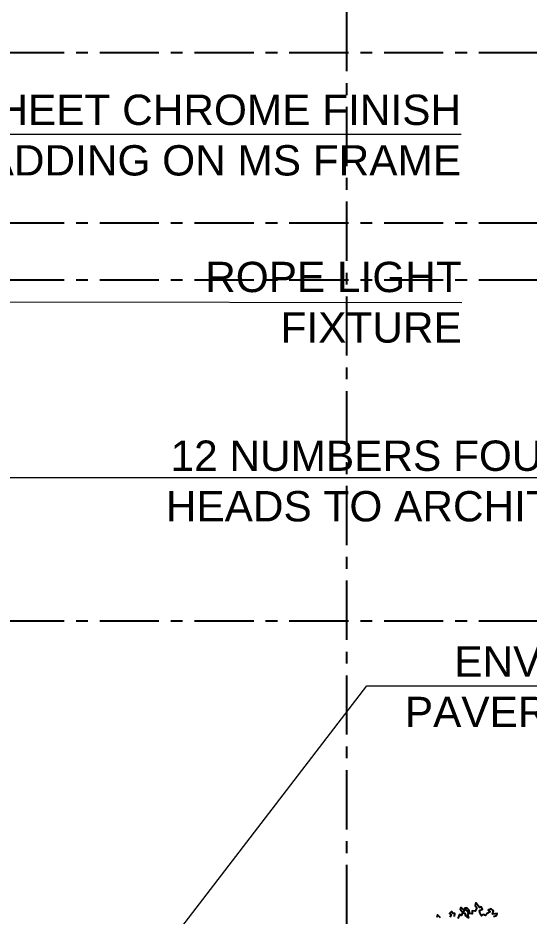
# Model space of a CAD drawing. Header units: inches. Extents: x 50027 to 54188, y -4291 to 1318.
# Drawn here: x 52014.8 to 52068.8, y -115.9 to -21.1 of the extents above; entities that cross this region are included whole.
import ezdxf

# ---------------------------------------------------------------- set-up
doc = ezdxf.new("R2010")
doc.units = ezdxf.units.IN
doc.linetypes.add('CENTER', pattern=[2, 1.25, -0.25, 0.25, -0.25])
doc.layers.add('05--TEXT-3', color=3, linetype='Continuous', lineweight=35)
doc.layers.add('3', color=7, linetype='Continuous', true_color=0x61993b)
doc.layers.add('BH', color=3, linetype='Continuous')
doc.layers.add('ROAD CL', color=251, linetype='CENTER')
doc.styles.add('3-16', font='arial.ttf')
doc.styles.add('TIME NEW', font='times.ttf')
doc.dimstyles.new('3-8 LEADER', dxfattribs={"dimscale": 0.4, "dimtxt": 8, "dimasz": 4, "dimexe": 6, "dimexo": 6, "dimgap": 0, "dimtad": 0, "dimdec": 0, "dimzin": 12, "dimdsep": 46, "dimlunit": 4, "dimtxsty": 'TIME NEW', "dimblk": 'DIM AERO', "dimcen": 0, "dimdle": 20, "dimclrd": 1, "dimclre": 9, "dimclrt": 2, "dimadec": 0, "dimazin": 0, "dimtfac": 1, "dimtdec": 0, "dimtofl": 0, "dimtmove": 1, "dimatfit": 3, "dimldrblk": 'DIM AERO', "dimfxl": 1, "dimtvp": 0.75, "dimtolj": 1, "dimtzin": 12, "dimlwd": 18, "dimlwe": 18, "dimarcsym": 1})

# ---------------------------------------------------------------- blocks, each defined once
blk = doc.blocks.new('DIM AERO')
at = {"color": 2}
blk.add_line((0, 0), (-1.414, 0), dxfattribs=at)
at = {"color": 2, "const_width": 0.01}
blk.add_lwpolyline([(-1, -1), (0, 0), (-1, 1)], dxfattribs=at)
blk = doc.blocks.new('A$C054A269F')
at = {"layer": '3'}
for points in [[(695.1, 134.3), (691.1, 136), (690.6, 138.8), (696.8, 137.1), (696.2, 141.6), (699.6, 143.9), (703.5, 141.6), (700.2, 139.9), (704.1, 137.1), (705.8, 134.3), (709.7, 134.9), (711.4, 133.2), (713.1, 135.4), (714.8, 139.9), (710.8, 142.2), (713.1, 145), (715.3, 143.9), (721, 149.5), (721.5, 145.6), (718.7, 142.7), (720.4, 138.2), (724.4, 138.2), (723.8, 134.3), (727.2, 134.3), (728.9, 138.8), (732.2, 141.1), (734.5, 140.5), (731.1, 137.1), (728.9, 134.3), (730, 132.1), (728.3, 128.1), (732.8, 130.9), (732.8, 133.2), (736.7, 133.7), (735, 137.7), (739.5, 140.5), (740.7, 138.2), (736.7, 134.3), (738.4, 129.8), (740.7, 130.9), (742.4, 125.3)], [(746.9, 127.6), (746.9, 131.5), (749.7, 131.5), (751.9, 133.7), (754.2, 130.9), (751.9, 129.2), (753.1, 125.9)], [(765.4, 123.6), (769.9, 127), (770.5, 123.1)]]:
    blk.add_lwpolyline(points, dxfattribs=at)

msp = doc.modelspace()

# ---------------------------------------------------------------- linework, layer by layer
at = {"layer": 'ROAD CL', "ltscale": 5}
for p, q in [((52049.55147, -186.77439), (52049.55147, 443.1787)), ((51173.46549, -24.77439), (52445.63744, -24.77439)), ((51173.46549, -42.77439), (52445.63744, -42.77439)), ((51173.46549, -48.77439), (52445.63744, -48.77439)), ((51173.46549, -84.77439), (52445.63744, -84.77439))]:
    msp.add_line(p, q, dxfattribs=at)

# ---------------------------------------------------------------- block references
at = {"layer": 'BH', "xscale": -0.07859999999999999, "yscale": 0.07859999999999999, "zscale": 0.07859999999999999, "rotation": 352.7504839473626}
msp.add_blockref('A$C054A269F', (52117.87975, -133.32211), dxfattribs=at)

# ---------------------------------------------------------------- texts
at = {"layer": '05--TEXT-3', "char_height": 3.2, "attachment_point": 6, "style": '3-16'}
for s, insert, width in [('\\A1;S/S SHEET CHROME FINISH CLADDING ON MS FRAME ', (52061.5919, -33.52378), 66.4518004), ('\\A1;ROPE LIGHT FIXTURE', (52061.6633, -51.16528), 28.1155973), ('\\A1;12 NUMBERS FOUNTAIN NOZZLES HEADS TO ARCHITECT APPROVAL', (52105.444, -70.02792), 85.0655482), ('\\A1;ENVICRETE COBBLE PAVERS ON SAND BED', (52105.83157, -91.73434), 62.9024652)]:
    msp.add_mtext(s, dxfattribs=dict(at, insert=insert, width=width))

# ---------------------------------------------------------------- leaders
at = {"layer": '05--TEXT-3'}
for points in [[(51857.55147, -33.41952), (52061.5919, -33.41952)], [(51928.49457, -70.88243), (51969.91246, -70.88243), (51986.15033, -51.0602), (52061.6633, -51.16528)], [(51960.47042, -103.2942), (51986.34668, -69.63975), (52105.32945, -69.63975)], [(52029.02358, -121.06066), (52051.65281, -91.62926), (52105.83157, -91.62926)]]:
    msp.add_leader(points, dimstyle='3-8 LEADER', override={"dimgap": 0, "dimtad": 0}, dxfattribs=at)

doc.saveas('drawing.dxf')
